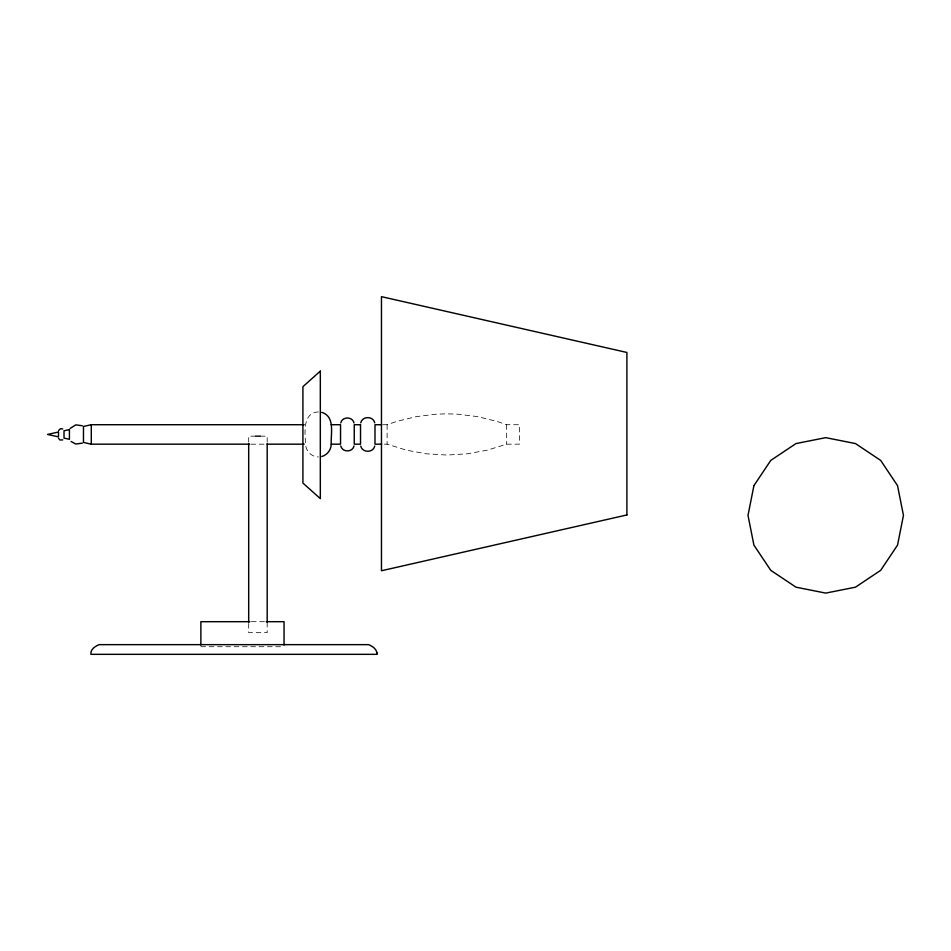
<?xml version="1.0" encoding="UTF-8"?>
<svg xmlns="http://www.w3.org/2000/svg" width="951" height="951" viewBox="0 0 951 951"><rect width="100%" height="100%" fill="white"/><g stroke="black" fill="none" stroke-linecap="round" stroke-linejoin="round"><path stroke-width="0.71" stroke-dasharray="4.75 3.57" d="M383.075 424.717L387.105 424.717L396.733 421.412L416.502 416.574L436.711 414.137L446.887 413.84L457.062 414.137L477.271 416.574L497.04 421.412L506.669 424.717L519.401 424.717L519.401 444.176L506.669 444.176L487.233 450.192L467.203 453.829L446.887 455.053L426.571 453.829L406.553 450.192L387.105 444.176L383.075 444.176M318.442 411.938C302.263 412.532 304.902 433.418 305.651 444.176C305.616 451.012 311.595 457.003 318.442 456.955M255.546 436.164L248.686 436.164L248.686 442.072M260.324 436.164L267.183 436.164L267.183 442.072M250.957 444.176L265.745 444.176M251.373 621.692L264.735 621.692M200.875 646.716L284.052 646.716M506.669 424.717L506.669 444.176M387.105 424.717L387.105 444.176M267.183 622.323L267.183 632.665L248.686 632.665L248.686 622.323"/><path stroke-width="1.43" d="M376.822 654.336C377.464 649.45 372.566 646.24 368.619 644.647L99.094 644.647C95.148 646.24 90.25 649.45 90.904 654.336L376.822 654.336L376.822 652.434M321.747 412.365C335.382 416.395 330.675 433.918 331.221 444.176C331.198 449.823 327.203 455.03 321.747 456.516M340.767 422.945C342.217 416.36 352.559 416.36 354.01 422.945M360.774 422.838C362.307 415.896 373.22 415.896 374.753 422.838M354.01 445.948C352.559 452.533 342.217 452.533 340.767 445.948M374.753 446.043C373.22 452.997 362.307 452.997 360.774 446.043M58.546 430.541L60.638 428.628L62.778 429.008M70.16 428.449L75.747 424.871L82.321 425.739M62.778 439.885L59.937 440.004L58.546 438.34M82.321 443.142L75.747 444.022L71.052 441.454M304.177 424.717L91.284 424.717L83.474 426.452L83.474 442.429L91.284 444.176L249.483 444.176M331.221 424.717L340.541 424.717L340.541 444.176L331.221 444.176M381.72 424.717L374.991 424.717L374.991 444.176L381.72 444.176M255.546 436.164L260.324 436.164M267.219 444.176L304.177 444.176M249.887 621.692L200.875 621.692L200.875 645.04M266.221 621.692L284.052 621.692L284.052 645.04M267.183 443.558L267.183 622.323M248.686 443.558L248.686 622.323M91.284 424.717L91.284 444.176M753.917 485.64L747.997 515.383L753.917 545.125L770.762 570.338L795.987 587.183L825.73 593.103L855.472 587.183L880.685 570.338L897.53 545.125L903.45 515.383L897.53 485.64L880.685 460.415L855.472 443.57L825.73 437.65L795.987 443.57L770.762 460.415L753.917 485.64M320.321 371.116L302.917 386.677L302.917 483.072L320.321 498.621L320.321 371.116M626.899 514.955L381.47 570.755L381.47 296.664L626.899 352.464L626.899 514.955M58.486 432.016L47.55 434.441L58.486 436.878L58.486 432.016M69.423 429.579L64.014 430.779L64.014 438.102L69.423 439.303L69.423 429.579M360.524 424.717L354.248 424.717L354.248 444.176L360.524 444.176L360.524 424.717"/></g></svg>
